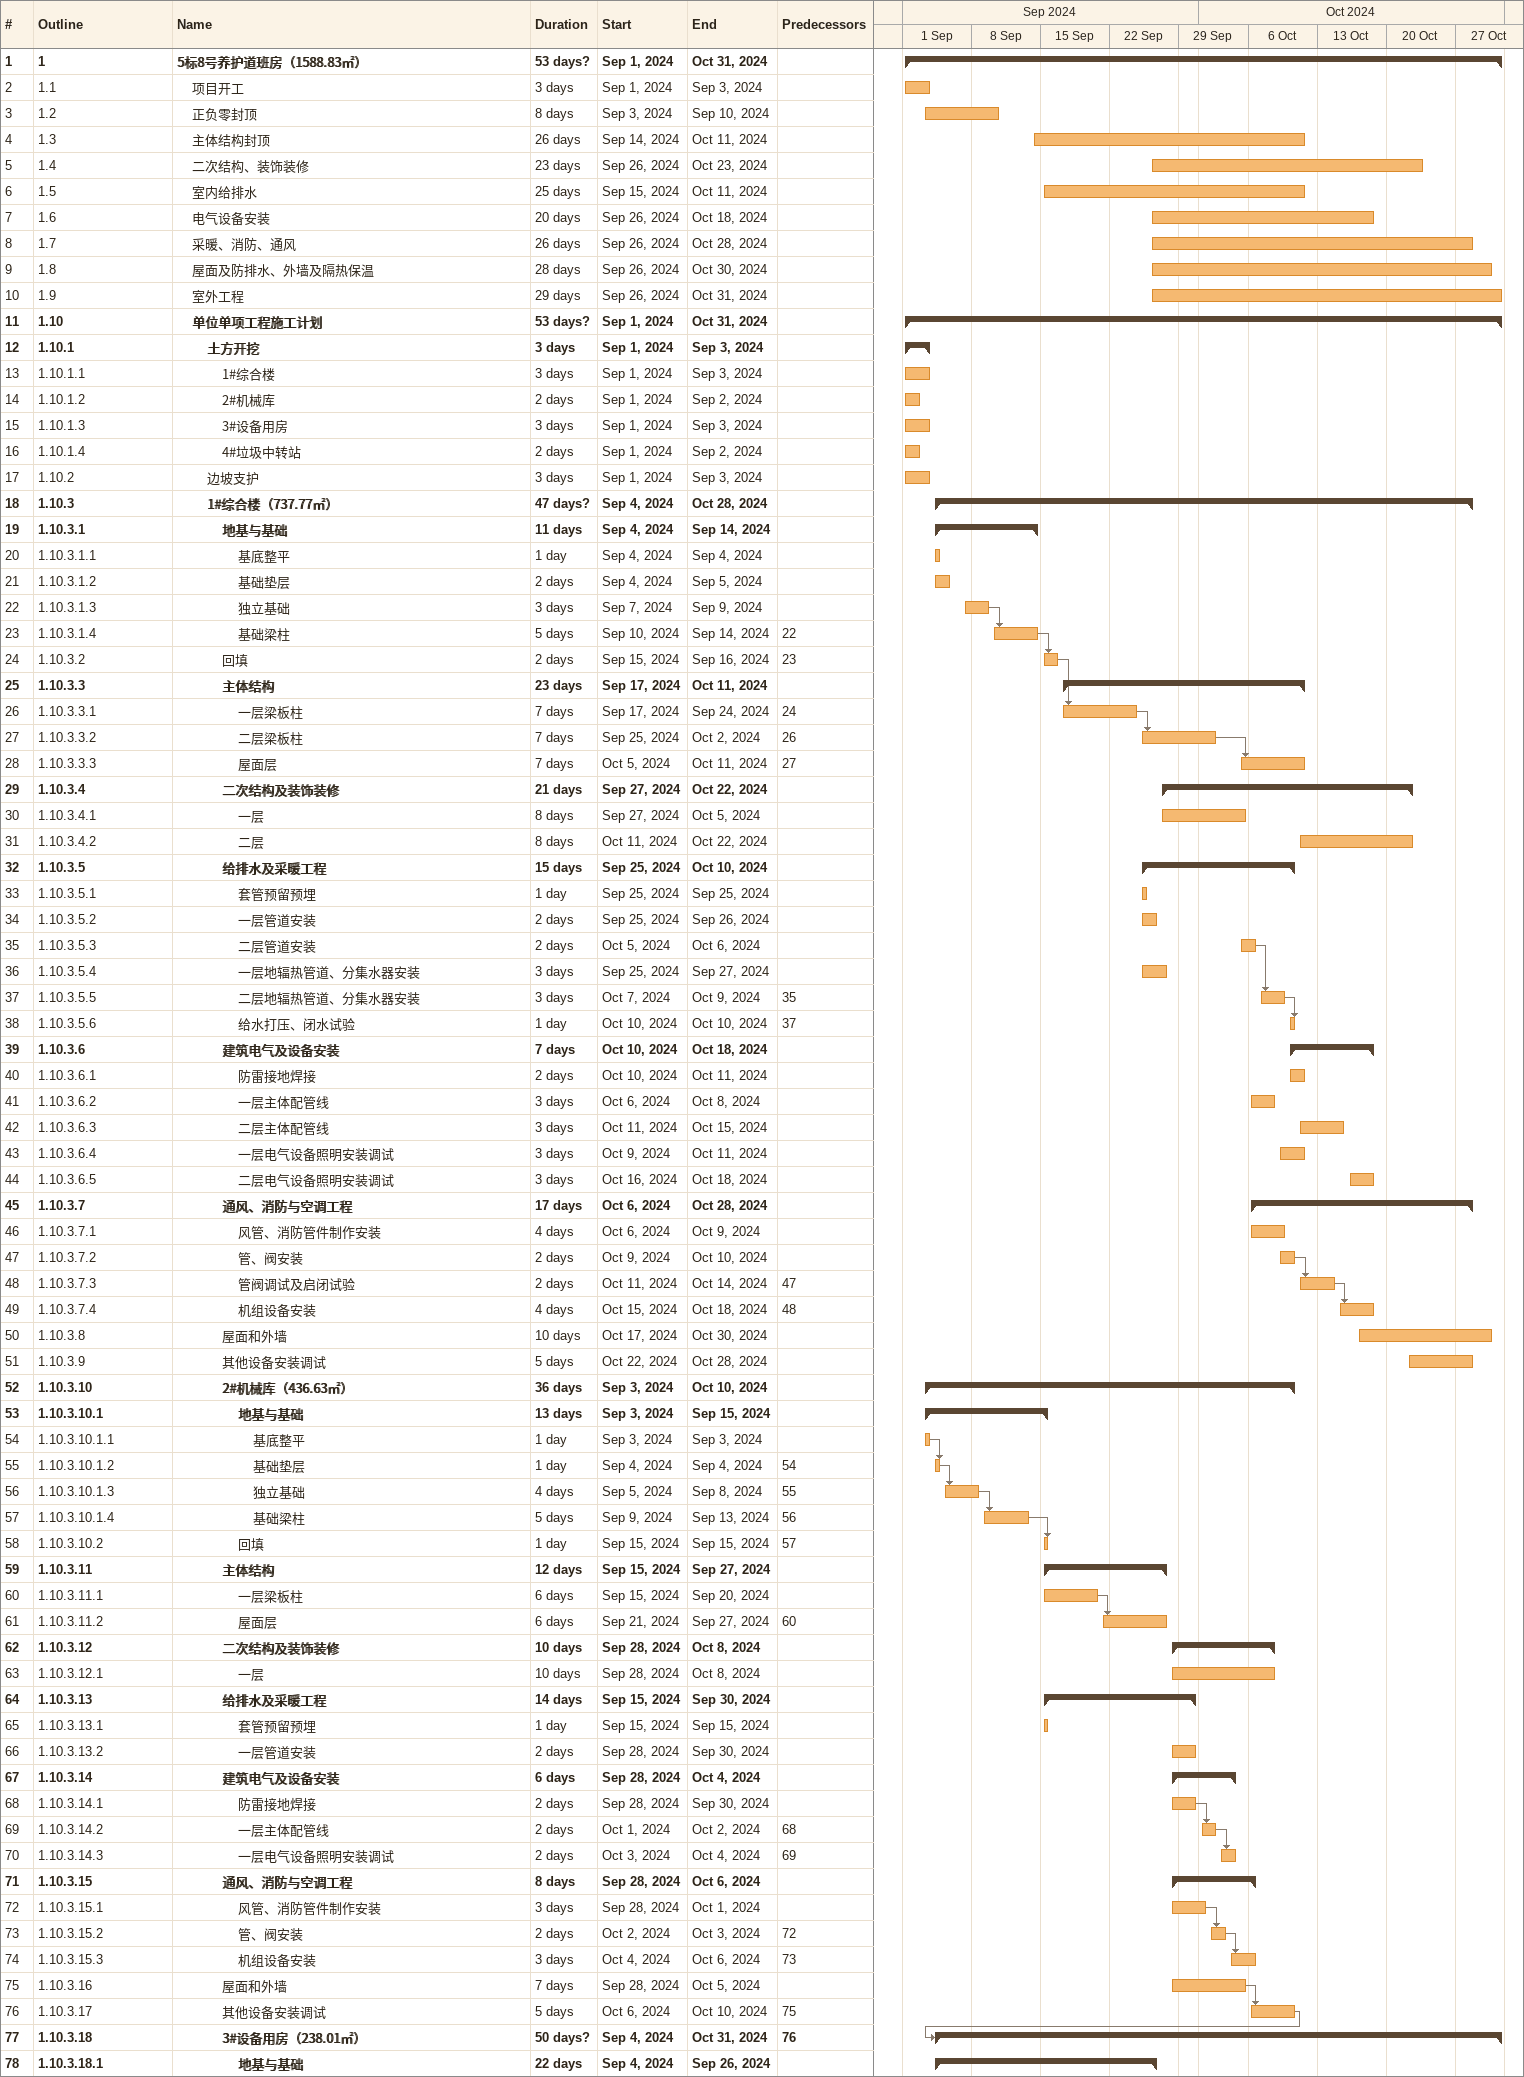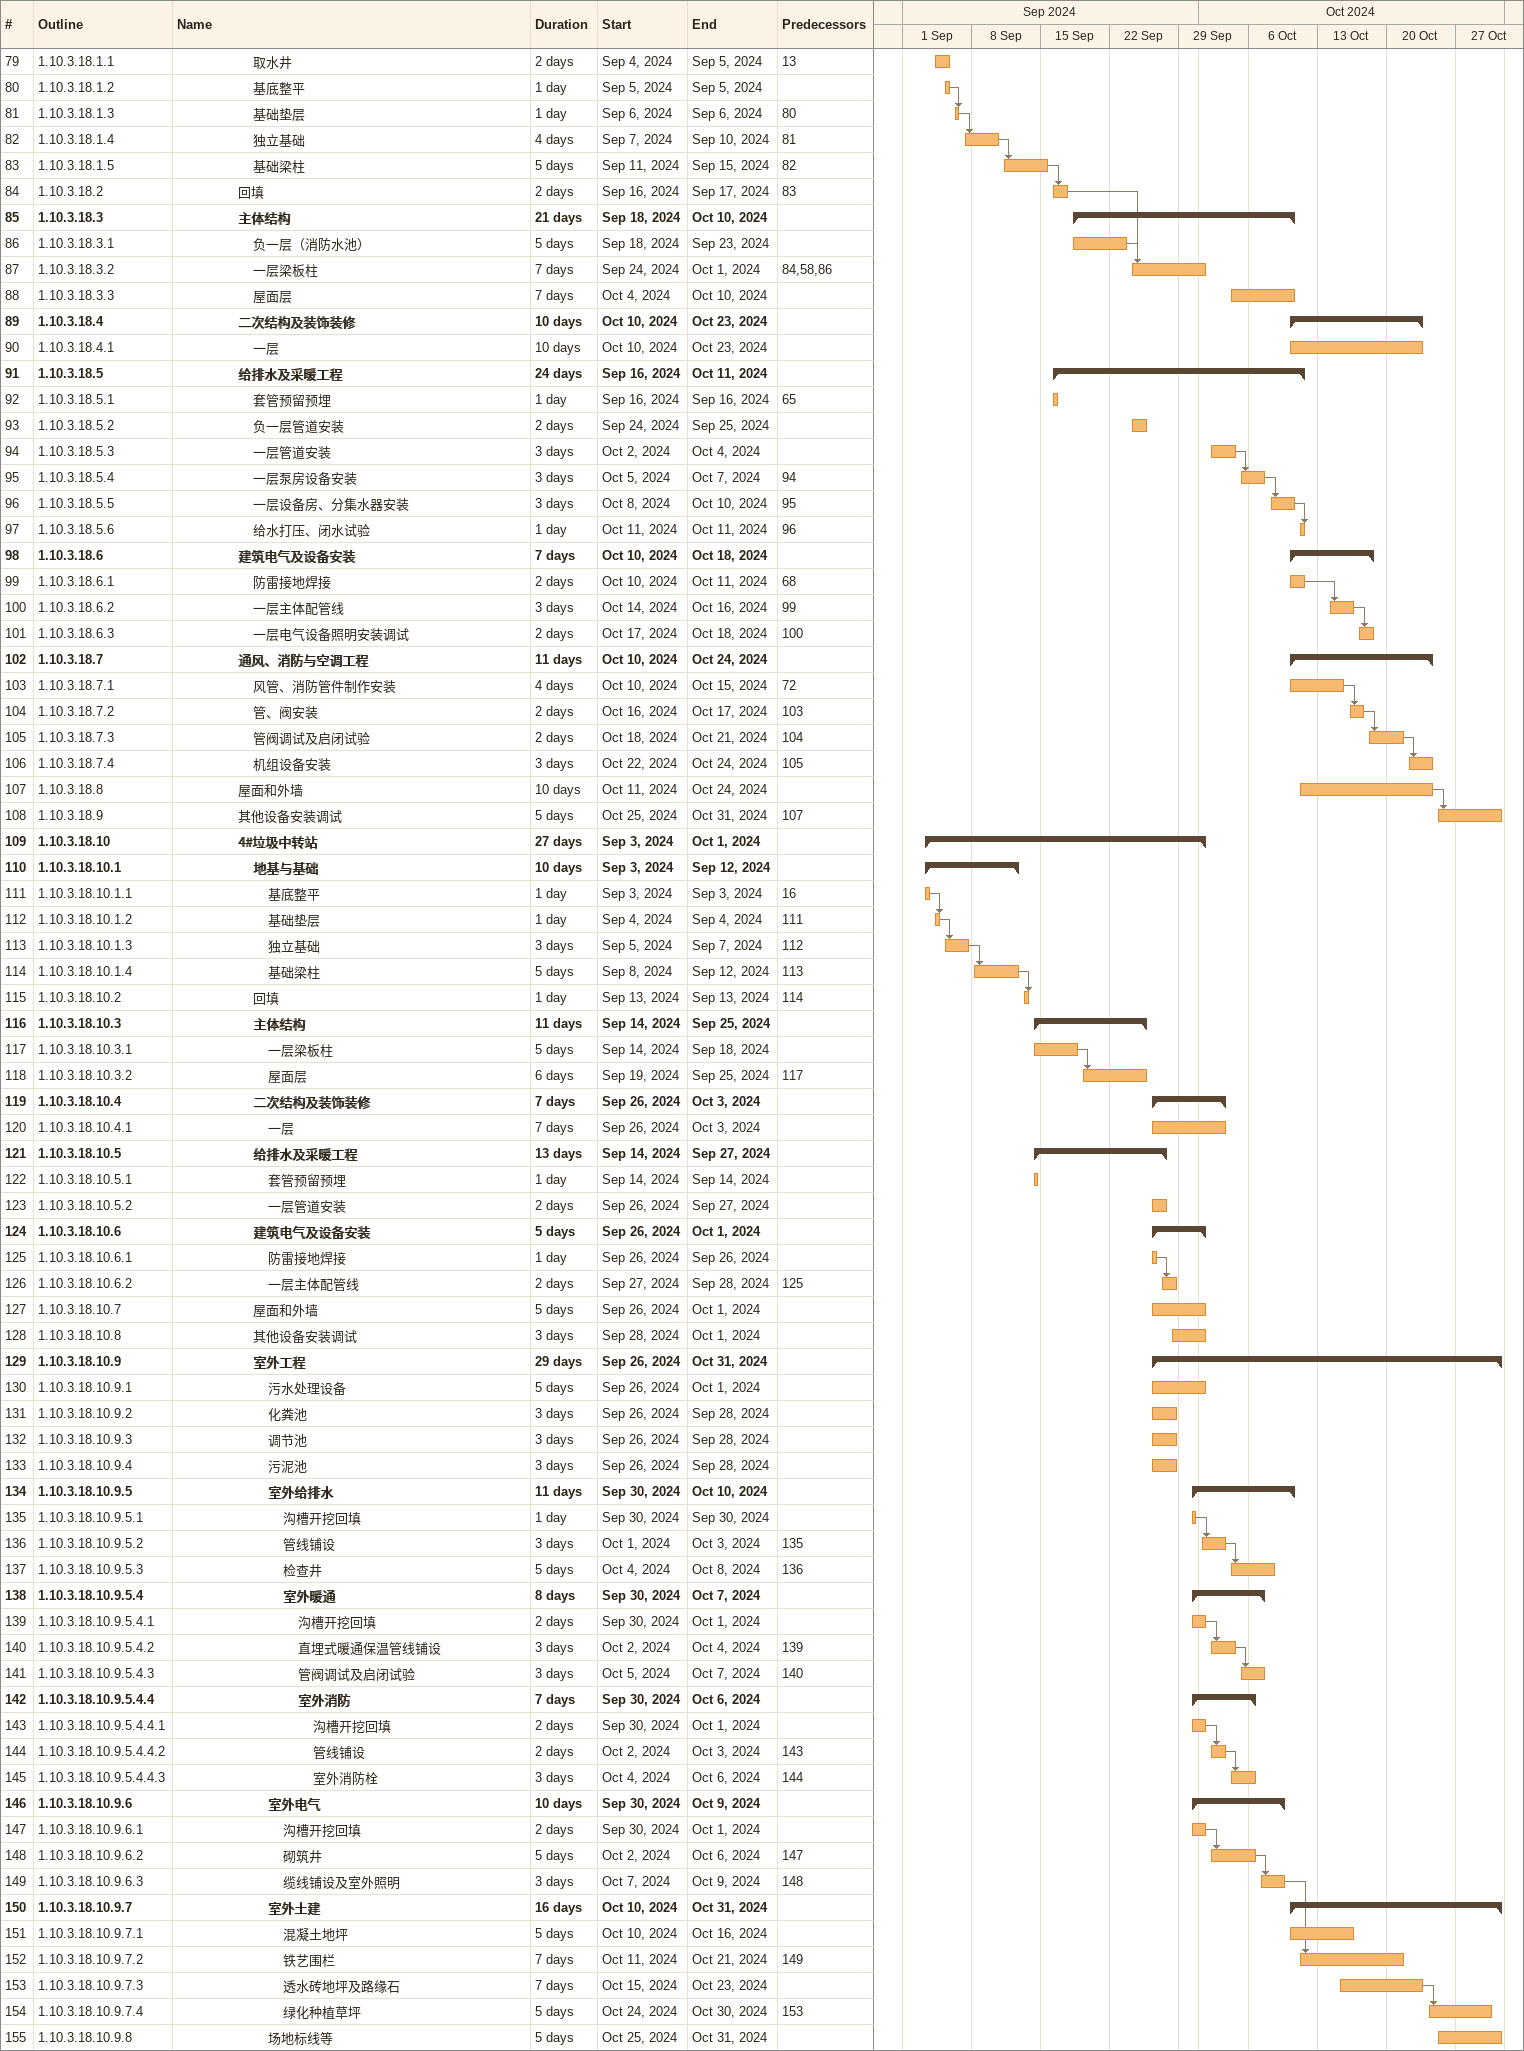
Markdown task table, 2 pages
| ID | WBS | Task | Duration | Start | Finish | Predecessors |
|---|---|---|---|---|---|---|
| 1 | 1 | **5标8号养护道班房（1588.83㎡）** | 53d? | 2024-09-01 | 2024-10-31 |  |
| 2 | 1.1 | 项目开工 | 3d | 2024-09-01 | 2024-09-03 |  |
| 3 | 1.2 | 正负零封顶 | 8d | 2024-09-03 | 2024-09-10 |  |
| 4 | 1.3 | 主体结构封顶 | 26d | 2024-09-14 | 2024-10-11 |  |
| 5 | 1.4 | 二次结构、装饰装修 | 23d | 2024-09-26 | 2024-10-23 |  |
| 6 | 1.5 | 室内给排水 | 25d | 2024-09-15 | 2024-10-11 |  |
| 7 | 1.6 | 电气设备安装 | 20d | 2024-09-26 | 2024-10-18 |  |
| 8 | 1.7 | 采暖、消防、通风 | 26d | 2024-09-26 | 2024-10-28 |  |
| 9 | 1.8 | 屋面及防排水、外墙及隔热保温 | 28d | 2024-09-26 | 2024-10-30 |  |
| 10 | 1.9 | 室外工程 | 29d | 2024-09-26 | 2024-10-31 |  |
| 11 | 1.10 | **单位单项工程施工计划** | 53d? | 2024-09-01 | 2024-10-31 |  |
| 12 | 1.10.1 | **土方开挖** | 3d | 2024-09-01 | 2024-09-03 |  |
| 13 | 1.10.1.1 | 1#综合楼 | 3d | 2024-09-01 | 2024-09-03 |  |
| 14 | 1.10.1.2 | 2#机械库 | 2d | 2024-09-01 | 2024-09-02 |  |
| 15 | 1.10.1.3 | 3#设备用房 | 3d | 2024-09-01 | 2024-09-03 |  |
| 16 | 1.10.1.4 | 4#垃圾中转站 | 2d | 2024-09-01 | 2024-09-02 |  |
| 17 | 1.10.2 | 边坡支护 | 3d | 2024-09-01 | 2024-09-03 |  |
| 18 | 1.10.3 | **1#综合楼（737.77㎡）** | 47d? | 2024-09-04 | 2024-10-28 |  |
| 19 | 1.10.3.1 | **地基与基础** | 11d | 2024-09-04 | 2024-09-14 |  |
| 20 | 1.10.3.1.1 | 基底整平 | 1d | 2024-09-04 | 2024-09-04 |  |
| 21 | 1.10.3.1.2 | 基础垫层 | 2d | 2024-09-04 | 2024-09-05 |  |
| 22 | 1.10.3.1.3 | 独立基础 | 3d | 2024-09-07 | 2024-09-09 |  |
| 23 | 1.10.3.1.4 | 基础梁柱 | 5d | 2024-09-10 | 2024-09-14 | 22 |
| 24 | 1.10.3.2 | 回填 | 2d | 2024-09-15 | 2024-09-16 | 23 |
| 25 | 1.10.3.3 | **主体结构** | 23d | 2024-09-17 | 2024-10-11 |  |
| 26 | 1.10.3.3.1 | 一层梁板柱 | 7d | 2024-09-17 | 2024-09-24 | 24 |
| 27 | 1.10.3.3.2 | 二层梁板柱 | 7d | 2024-09-25 | 2024-10-02 | 26 |
| 28 | 1.10.3.3.3 | 屋面层 | 7d | 2024-10-05 | 2024-10-11 | 27 |
| 29 | 1.10.3.4 | **二次结构及装饰装修** | 21d | 2024-09-27 | 2024-10-22 |  |
| 30 | 1.10.3.4.1 | 一层 | 8d | 2024-09-27 | 2024-10-05 |  |
| 31 | 1.10.3.4.2 | 二层 | 8d | 2024-10-11 | 2024-10-22 |  |
| 32 | 1.10.3.5 | **给排水及采暖工程** | 15d | 2024-09-25 | 2024-10-10 |  |
| 33 | 1.10.3.5.1 | 套管预留预埋 | 1d | 2024-09-25 | 2024-09-25 |  |
| 34 | 1.10.3.5.2 | 一层管道安装 | 2d | 2024-09-25 | 2024-09-26 |  |
| 35 | 1.10.3.5.3 | 二层管道安装 | 2d | 2024-10-05 | 2024-10-06 |  |
| 36 | 1.10.3.5.4 | 一层地辐热管道、分集水器安装 | 3d | 2024-09-25 | 2024-09-27 |  |
| 37 | 1.10.3.5.5 | 二层地辐热管道、分集水器安装 | 3d | 2024-10-07 | 2024-10-09 | 35 |
| 38 | 1.10.3.5.6 | 给水打压、闭水试验 | 1d | 2024-10-10 | 2024-10-10 | 37 |
| 39 | 1.10.3.6 | **建筑电气及设备安装** | 7d | 2024-10-10 | 2024-10-18 |  |
| 40 | 1.10.3.6.1 | 防雷接地焊接 | 2d | 2024-10-10 | 2024-10-11 |  |
| 41 | 1.10.3.6.2 | 一层主体配管线 | 3d | 2024-10-06 | 2024-10-08 |  |
| 42 | 1.10.3.6.3 | 二层主体配管线 | 3d | 2024-10-11 | 2024-10-15 |  |
| 43 | 1.10.3.6.4 | 一层电气设备照明安装调试 | 3d | 2024-10-09 | 2024-10-11 |  |
| 44 | 1.10.3.6.5 | 二层电气设备照明安装调试 | 3d | 2024-10-16 | 2024-10-18 |  |
| 45 | 1.10.3.7 | **通风、消防与空调工程** | 17d | 2024-10-06 | 2024-10-28 |  |
| 46 | 1.10.3.7.1 | 风管、消防管件制作安装 | 4d | 2024-10-06 | 2024-10-09 |  |
| 47 | 1.10.3.7.2 | 管、阀安装 | 2d | 2024-10-09 | 2024-10-10 |  |
| 48 | 1.10.3.7.3 | 管阀调试及启闭试验 | 2d | 2024-10-11 | 2024-10-14 | 47 |
| 49 | 1.10.3.7.4 | 机组设备安装 | 4d | 2024-10-15 | 2024-10-18 | 48 |
| 50 | 1.10.3.8 | 屋面和外墙 | 10d | 2024-10-17 | 2024-10-30 |  |
| 51 | 1.10.3.9 | 其他设备安装调试 | 5d | 2024-10-22 | 2024-10-28 |  |
| 52 | 1.10.3.10 | **2#机械库（436.63㎡）** | 36d | 2024-09-03 | 2024-10-10 |  |
| 53 | 1.10.3.10.1 | **地基与基础** | 13d | 2024-09-03 | 2024-09-15 |  |
| 54 | 1.10.3.10.1.1 | 基底整平 | 1d | 2024-09-03 | 2024-09-03 |  |
| 55 | 1.10.3.10.1.2 | 基础垫层 | 1d | 2024-09-04 | 2024-09-04 | 54 |
| 56 | 1.10.3.10.1.3 | 独立基础 | 4d | 2024-09-05 | 2024-09-08 | 55 |
| 57 | 1.10.3.10.1.4 | 基础梁柱 | 5d | 2024-09-09 | 2024-09-13 | 56 |
| 58 | 1.10.3.10.2 | 回填 | 1d | 2024-09-15 | 2024-09-15 | 57 |
| 59 | 1.10.3.11 | **主体结构** | 12d | 2024-09-15 | 2024-09-27 |  |
| 60 | 1.10.3.11.1 | 一层梁板柱 | 6d | 2024-09-15 | 2024-09-20 |  |
| 61 | 1.10.3.11.2 | 屋面层 | 6d | 2024-09-21 | 2024-09-27 | 60 |
| 62 | 1.10.3.12 | **二次结构及装饰装修** | 10d | 2024-09-28 | 2024-10-08 |  |
| 63 | 1.10.3.12.1 | 一层 | 10d | 2024-09-28 | 2024-10-08 |  |
| 64 | 1.10.3.13 | **给排水及采暖工程** | 14d | 2024-09-15 | 2024-09-30 |  |
| 65 | 1.10.3.13.1 | 套管预留预埋 | 1d | 2024-09-15 | 2024-09-15 |  |
| 66 | 1.10.3.13.2 | 一层管道安装 | 2d | 2024-09-28 | 2024-09-30 |  |
| 67 | 1.10.3.14 | **建筑电气及设备安装** | 6d | 2024-09-28 | 2024-10-04 |  |
| 68 | 1.10.3.14.1 | 防雷接地焊接 | 2d | 2024-09-28 | 2024-09-30 |  |
| 69 | 1.10.3.14.2 | 一层主体配管线 | 2d | 2024-10-01 | 2024-10-02 | 68 |
| 70 | 1.10.3.14.3 | 一层电气设备照明安装调试 | 2d | 2024-10-03 | 2024-10-04 | 69 |
| 71 | 1.10.3.15 | **通风、消防与空调工程** | 8d | 2024-09-28 | 2024-10-06 |  |
| 72 | 1.10.3.15.1 | 风管、消防管件制作安装 | 3d | 2024-09-28 | 2024-10-01 |  |
| 73 | 1.10.3.15.2 | 管、阀安装 | 2d | 2024-10-02 | 2024-10-03 | 72 |
| 74 | 1.10.3.15.3 | 机组设备安装 | 3d | 2024-10-04 | 2024-10-06 | 73 |
| 75 | 1.10.3.16 | 屋面和外墙 | 7d | 2024-09-28 | 2024-10-05 |  |
| 76 | 1.10.3.17 | 其他设备安装调试 | 5d | 2024-10-06 | 2024-10-10 | 75 |
| 77 | 1.10.3.18 | **3#设备用房（238.01㎡）** | 50d? | 2024-09-04 | 2024-10-31 | 76 |
| 78 | 1.10.3.18.1 | **地基与基础** | 22d | 2024-09-04 | 2024-09-26 |  |
| 79 | 1.10.3.18.1.1 | 取水井 | 2d | 2024-09-04 | 2024-09-05 | 13 |
| 80 | 1.10.3.18.1.2 | 基底整平 | 1d | 2024-09-05 | 2024-09-05 |  |
| 81 | 1.10.3.18.1.3 | 基础垫层 | 1d | 2024-09-06 | 2024-09-06 | 80 |
| 82 | 1.10.3.18.1.4 | 独立基础 | 4d | 2024-09-07 | 2024-09-10 | 81 |
| 83 | 1.10.3.18.1.5 | 基础梁柱 | 5d | 2024-09-11 | 2024-09-15 | 82 |
| 84 | 1.10.3.18.2 | 回填 | 2d | 2024-09-16 | 2024-09-17 | 83 |
| 85 | 1.10.3.18.3 | **主体结构** | 21d | 2024-09-18 | 2024-10-10 |  |
| 86 | 1.10.3.18.3.1 | 负一层（消防水池） | 5d | 2024-09-18 | 2024-09-23 |  |
| 87 | 1.10.3.18.3.2 | 一层梁板柱 | 7d | 2024-09-24 | 2024-10-01 | 84, 58, 86 |
| 88 | 1.10.3.18.3.3 | 屋面层 | 7d | 2024-10-04 | 2024-10-10 |  |
| 89 | 1.10.3.18.4 | **二次结构及装饰装修** | 10d | 2024-10-10 | 2024-10-23 |  |
| 90 | 1.10.3.18.4.1 | 一层 | 10d | 2024-10-10 | 2024-10-23 |  |
| 91 | 1.10.3.18.5 | **给排水及采暖工程** | 24d | 2024-09-16 | 2024-10-11 |  |
| 92 | 1.10.3.18.5.1 | 套管预留预埋 | 1d | 2024-09-16 | 2024-09-16 | 65 |
| 93 | 1.10.3.18.5.2 | 负一层管道安装 | 2d | 2024-09-24 | 2024-09-25 |  |
| 94 | 1.10.3.18.5.3 | 一层管道安装 | 3d | 2024-10-02 | 2024-10-04 |  |
| 95 | 1.10.3.18.5.4 | 一层泵房设备安装 | 3d | 2024-10-05 | 2024-10-07 | 94 |
| 96 | 1.10.3.18.5.5 | 一层设备房、分集水器安装 | 3d | 2024-10-08 | 2024-10-10 | 95 |
| 97 | 1.10.3.18.5.6 | 给水打压、闭水试验 | 1d | 2024-10-11 | 2024-10-11 | 96 |
| 98 | 1.10.3.18.6 | **建筑电气及设备安装** | 7d | 2024-10-10 | 2024-10-18 |  |
| 99 | 1.10.3.18.6.1 | 防雷接地焊接 | 2d | 2024-10-10 | 2024-10-11 | 68 |
| 100 | 1.10.3.18.6.2 | 一层主体配管线 | 3d | 2024-10-14 | 2024-10-16 | 99 |
| 101 | 1.10.3.18.6.3 | 一层电气设备照明安装调试 | 2d | 2024-10-17 | 2024-10-18 | 100 |
| 102 | 1.10.3.18.7 | **通风、消防与空调工程** | 11d | 2024-10-10 | 2024-10-24 |  |
| 103 | 1.10.3.18.7.1 | 风管、消防管件制作安装 | 4d | 2024-10-10 | 2024-10-15 | 72 |
| 104 | 1.10.3.18.7.2 | 管、阀安装 | 2d | 2024-10-16 | 2024-10-17 | 103 |
| 105 | 1.10.3.18.7.3 | 管阀调试及启闭试验 | 2d | 2024-10-18 | 2024-10-21 | 104 |
| 106 | 1.10.3.18.7.4 | 机组设备安装 | 3d | 2024-10-22 | 2024-10-24 | 105 |
| 107 | 1.10.3.18.8 | 屋面和外墙 | 10d | 2024-10-11 | 2024-10-24 |  |
| 108 | 1.10.3.18.9 | 其他设备安装调试 | 5d | 2024-10-25 | 2024-10-31 | 107 |
| 109 | 1.10.3.18.10 | **4#垃圾中转站** | 27d | 2024-09-03 | 2024-10-01 |  |
| 110 | 1.10.3.18.10.1 | **地基与基础** | 10d | 2024-09-03 | 2024-09-12 |  |
| 111 | 1.10.3.18.10.1.1 | 基底整平 | 1d | 2024-09-03 | 2024-09-03 | 16 |
| 112 | 1.10.3.18.10.1.2 | 基础垫层 | 1d | 2024-09-04 | 2024-09-04 | 111 |
| 113 | 1.10.3.18.10.1.3 | 独立基础 | 3d | 2024-09-05 | 2024-09-07 | 112 |
| 114 | 1.10.3.18.10.1.4 | 基础梁柱 | 5d | 2024-09-08 | 2024-09-12 | 113 |
| 115 | 1.10.3.18.10.2 | 回填 | 1d | 2024-09-13 | 2024-09-13 | 114 |
| 116 | 1.10.3.18.10.3 | **主体结构** | 11d | 2024-09-14 | 2024-09-25 |  |
| 117 | 1.10.3.18.10.3.1 | 一层梁板柱 | 5d | 2024-09-14 | 2024-09-18 |  |
| 118 | 1.10.3.18.10.3.2 | 屋面层 | 6d | 2024-09-19 | 2024-09-25 | 117 |
| 119 | 1.10.3.18.10.4 | **二次结构及装饰装修** | 7d | 2024-09-26 | 2024-10-03 |  |
| 120 | 1.10.3.18.10.4.1 | 一层 | 7d | 2024-09-26 | 2024-10-03 |  |
| 121 | 1.10.3.18.10.5 | **给排水及采暖工程** | 13d | 2024-09-14 | 2024-09-27 |  |
| 122 | 1.10.3.18.10.5.1 | 套管预留预埋 | 1d | 2024-09-14 | 2024-09-14 |  |
| 123 | 1.10.3.18.10.5.2 | 一层管道安装 | 2d | 2024-09-26 | 2024-09-27 |  |
| 124 | 1.10.3.18.10.6 | **建筑电气及设备安装** | 5d | 2024-09-26 | 2024-10-01 |  |
| 125 | 1.10.3.18.10.6.1 | 防雷接地焊接 | 1d | 2024-09-26 | 2024-09-26 |  |
| 126 | 1.10.3.18.10.6.2 | 一层主体配管线 | 2d | 2024-09-27 | 2024-09-28 | 125 |
| 127 | 1.10.3.18.10.7 | 屋面和外墙 | 5d | 2024-09-26 | 2024-10-01 |  |
| 128 | 1.10.3.18.10.8 | 其他设备安装调试 | 3d | 2024-09-28 | 2024-10-01 |  |
| 129 | 1.10.3.18.10.9 | **室外工程** | 29d | 2024-09-26 | 2024-10-31 |  |
| 130 | 1.10.3.18.10.9.1 | 污水处理设备 | 5d | 2024-09-26 | 2024-10-01 |  |
| 131 | 1.10.3.18.10.9.2 | 化粪池 | 3d | 2024-09-26 | 2024-09-28 |  |
| 132 | 1.10.3.18.10.9.3 | 调节池 | 3d | 2024-09-26 | 2024-09-28 |  |
| 133 | 1.10.3.18.10.9.4 | 污泥池 | 3d | 2024-09-26 | 2024-09-28 |  |
| 134 | 1.10.3.18.10.9.5 | **室外给排水** | 11d | 2024-09-30 | 2024-10-10 |  |
| 135 | 1.10.3.18.10.9.5.1 | 沟槽开挖回填 | 1d | 2024-09-30 | 2024-09-30 |  |
| 136 | 1.10.3.18.10.9.5.2 | 管线铺设 | 3d | 2024-10-01 | 2024-10-03 | 135 |
| 137 | 1.10.3.18.10.9.5.3 | 检查井 | 5d | 2024-10-04 | 2024-10-08 | 136 |
| 138 | 1.10.3.18.10.9.5.4 | **室外暖通** | 8d | 2024-09-30 | 2024-10-07 |  |
| 139 | 1.10.3.18.10.9.5.4.1 | 沟槽开挖回填 | 2d | 2024-09-30 | 2024-10-01 |  |
| 140 | 1.10.3.18.10.9.5.4.2 | 直埋式暖通保温管线铺设 | 3d | 2024-10-02 | 2024-10-04 | 139 |
| 141 | 1.10.3.18.10.9.5.4.3 | 管阀调试及启闭试验 | 3d | 2024-10-05 | 2024-10-07 | 140 |
| 142 | 1.10.3.18.10.9.5.4.4 | **室外消防** | 7d | 2024-09-30 | 2024-10-06 |  |
| 143 | 1.10.3.18.10.9.5.4.4.1 | 沟槽开挖回填 | 2d | 2024-09-30 | 2024-10-01 |  |
| 144 | 1.10.3.18.10.9.5.4.4.2 | 管线铺设 | 2d | 2024-10-02 | 2024-10-03 | 143 |
| 145 | 1.10.3.18.10.9.5.4.4.3 | 室外消防栓 | 3d | 2024-10-04 | 2024-10-06 | 144 |
| 146 | 1.10.3.18.10.9.6 | **室外电气** | 10d | 2024-09-30 | 2024-10-09 |  |
| 147 | 1.10.3.18.10.9.6.1 | 沟槽开挖回填 | 2d | 2024-09-30 | 2024-10-01 |  |
| 148 | 1.10.3.18.10.9.6.2 | 砌筑井 | 5d | 2024-10-02 | 2024-10-06 | 147 |
| 149 | 1.10.3.18.10.9.6.3 | 缆线铺设及室外照明 | 3d | 2024-10-07 | 2024-10-09 | 148 |
| 150 | 1.10.3.18.10.9.7 | **室外土建** | 16d | 2024-10-10 | 2024-10-31 |  |
| 151 | 1.10.3.18.10.9.7.1 | 混凝土地坪 | 5d | 2024-10-10 | 2024-10-16 |  |
| 152 | 1.10.3.18.10.9.7.2 | 铁艺围栏 | 7d | 2024-10-11 | 2024-10-21 | 149 |
| 153 | 1.10.3.18.10.9.7.3 | 透水砖地坪及路缘石 | 7d | 2024-10-15 | 2024-10-23 |  |
| 154 | 1.10.3.18.10.9.7.4 | 绿化种植草坪 | 5d | 2024-10-24 | 2024-10-30 | 153 |
| 155 | 1.10.3.18.10.9.8 | 场地标线等 | 5d | 2024-10-25 | 2024-10-31 |  |
